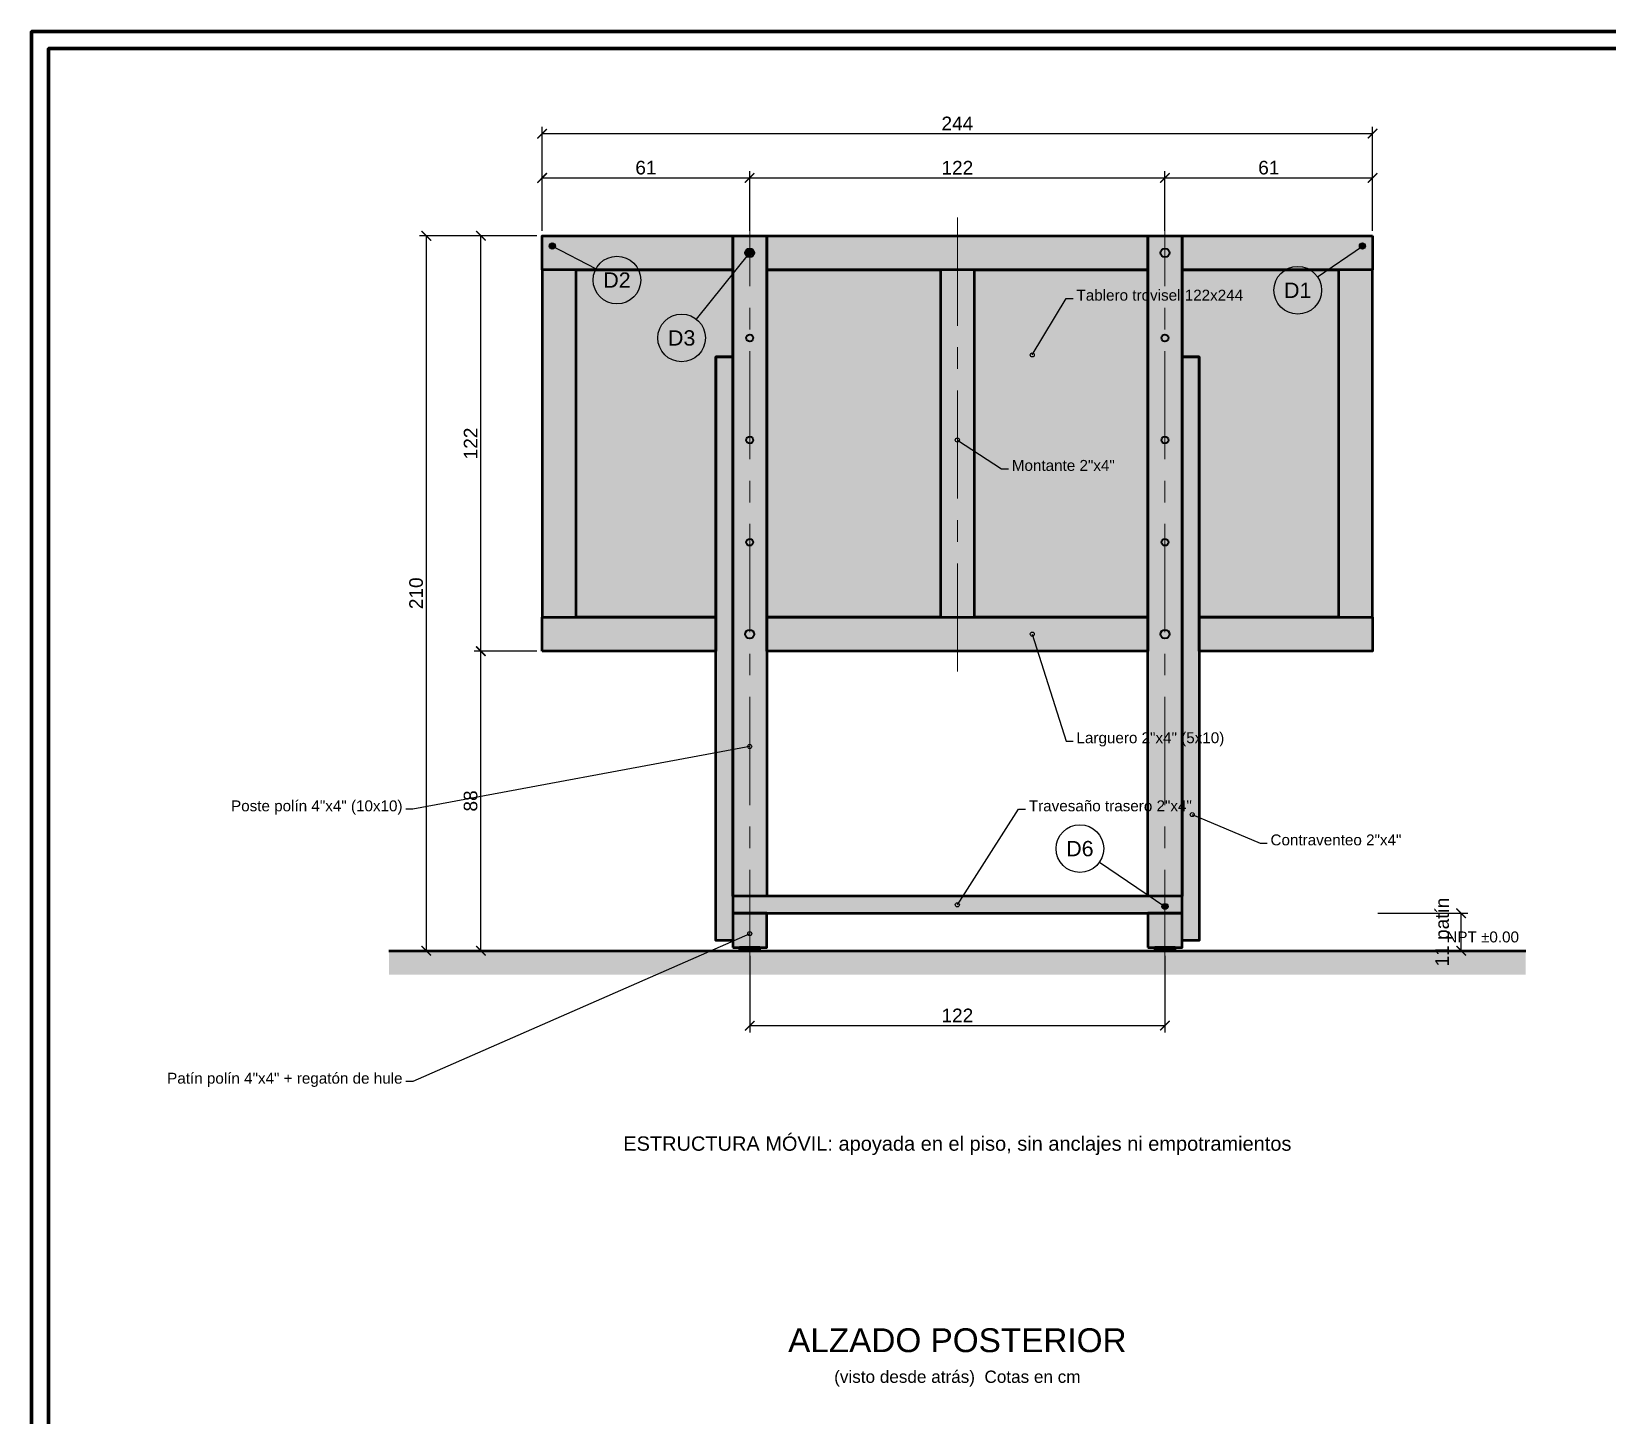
# Model space of a CAD drawing. Header units: centimetres. Extents: x 0 to 1025, y -515 to 400.
# Drawn here: x 0 to 463, y -6.5 to 400 of the extents above; entities that cross this region are included whole.
import ezdxf
from ezdxf.enums import TextEntityAlignment as Align

# ---------------------------------------------------------------- set-up
doc = ezdxf.new("R2010")
doc.units = ezdxf.units.CM
doc.header["$LTSCALE"] = 10
doc.linetypes.add('CENTER', pattern=[5.08, 3.175, -0.635, 0.635, -0.635])
for name, color, linetype, lineweight in [('A-COTAS', 3, 'Continuous', 18), ('A-EJES', 1, 'CENTER', 18), ('A-ESTRUCTURA', 7, 'Continuous', 50), ('A-HERRAJES', 7, 'Continuous', 35), ('A-MARCO', 7, 'Continuous', 70), ('A-RELLENO', 8, 'Continuous', 0), ('A-TERRENO', 7, 'Continuous', 50), ('A-TEXTO', 7, 'Continuous', 25)]:
    doc.layers.add(name, color=color, linetype=linetype, lineweight=lineweight)
doc.styles.add('ARIAL', font='arial.ttf')
doc.dimstyles.new('COTAS_CM', dxfattribs={"dimtxt": 4, "dimasz": 2.8, "dimexe": 2, "dimexo": 1.5, "dimgap": 1, "dimtad": 1, "dimdec": 1, "dimdsep": 46, "dimtxsty": 'ARIAL', "dimblk": 'ARCHTICK', "dimcen": 2.5, "dimclrd": 3, "dimclre": 3, "dimclrt": 7, "dimazin": 3, "dimtfac": 1, "dimtmove": 0, "dimatfit": 3})

# ---------------------------------------------------------------- blocks, each defined once
blk = doc.blocks.new('_ARCHTICK')
at = {"color": 0, "linetype": 'BYBLOCK', "const_width": 0.15}
blk.add_lwpolyline([(-0.5, -0.5), (0.5, 0.5)], dxfattribs=at)

msp = doc.modelspace()

# ---------------------------------------------------------------- hatches: boundary and pattern name
at = {"layer": 'A-RELLENO', "true_color": 0xd6ac78}
h = msp.add_hatch(color=7, dxfattribs=at)
h.dxf.hatch_style = 1
h.paths.add_polyline_path([(150, 330), (150, 340), (206, 340), (206, 330)])
h = msp.add_hatch(color=7, dxfattribs=at)
h.dxf.hatch_style = 1
h.paths.add_polyline_path([(206, 340), (216, 340), (216, 146), (206, 146)])
h = msp.add_hatch(color=7, dxfattribs=at)
h.dxf.hatch_style = 1
h.paths.add_polyline_path([(216, 330), (216, 340), (328, 340), (328, 330)])
h = msp.add_hatch(color=7, dxfattribs=at)
h.dxf.hatch_style = 1
h.paths.add_polyline_path([(328, 340), (338, 340), (338, 146), (328, 146)])
h = msp.add_hatch(color=7, dxfattribs=at)
h.dxf.hatch_style = 1
h.paths.add_polyline_path([(394, 340), (394, 330), (338, 330), (338, 340)])
h = msp.add_hatch(color=7, dxfattribs=at)
h.dxf.hatch_style = 1
h.paths.add_polyline_path([(150, 228), (160, 228), (160, 330), (150, 330)])
at = {"layer": 'A-RELLENO', "true_color": 0xecece4}
h = msp.add_hatch(color=7, dxfattribs=at)
h.dxf.hatch_style = 1
h.paths.add_polyline_path([(201, 228), (160, 228), (160, 330), (206, 330), (206, 304.42), (201, 304.42), (201, 304.42), (201, 304.42), (201, 304.42), (201, 304.42), (201, 304.42), (201, 304.42), (201, 304.42), (201, 304.42), (201, 304.42), (201, 304.42), (201, 304.42), (201, 304.42), (201, 304.42), (201, 304.42), (201, 304.42), (201, 304.42)])
h = msp.add_hatch(color=7, dxfattribs=at)
h.dxf.hatch_style = 1
h.paths.add_polyline_path([(216, 330), (267, 330), (267, 228), (216, 228)])
at = {"layer": 'A-RELLENO', "true_color": 0xd6ac78}
h = msp.add_hatch(color=7, dxfattribs=at)
h.dxf.hatch_style = 1
h.paths.add_polyline_path([(267, 228), (277, 228), (277, 330), (267, 330)])
at = {"layer": 'A-RELLENO', "true_color": 0xecece4}
h = msp.add_hatch(color=7, dxfattribs=at)
h.dxf.hatch_style = 1
h.paths.add_polyline_path([(277, 228), (277, 330), (328, 330), (328, 228)])
h = msp.add_hatch(color=7, dxfattribs=at)
h.dxf.hatch_style = 1
h.paths.add_polyline_path([(343, 228), (343, 304.42), (343, 304.42), (343, 304.42), (343, 304.42), (343, 304.42), (343, 304.42), (343, 304.42), (343, 304.42), (343, 304.42), (343, 304.42), (343, 304.42), (343, 304.42), (343, 304.42), (343, 304.42), (343, 304.42), (343, 304.42), (343, 304.42), (338, 304.42), (338, 330), (384, 330), (384, 228)])
at = {"layer": 'A-RELLENO', "true_color": 0xd6ac78}
h = msp.add_hatch(color=7, dxfattribs=at)
h.dxf.hatch_style = 1
h.paths.add_polyline_path([(384, 228), (394, 228), (394, 330), (384, 330)])
h = msp.add_hatch(color=7, dxfattribs=at)
h.dxf.hatch_style = 1
h.paths.add_polyline_path([(206, 304.42), (206, 133), (201, 133), (201, 304.42)])
h = msp.add_hatch(color=7, dxfattribs=at)
h.dxf.hatch_style = 1
h.paths.add_polyline_path([(343, 304.42), (343, 133), (338, 133), (338, 304.42)])
h = msp.add_hatch(color=7, dxfattribs=at)
h.dxf.hatch_style = 1
h.paths.add_polyline_path([(150, 218), (150, 228), (201, 228), (201, 218)])
h = msp.add_hatch(color=7, dxfattribs=at)
h.dxf.hatch_style = 1
h.paths.add_polyline_path([(216, 218), (216, 228), (328, 228), (328, 218)])
h = msp.add_hatch(color=7, dxfattribs=at)
h.dxf.hatch_style = 1
h.paths.add_polyline_path([(394, 228), (394, 218), (343, 218), (343, 228)])
h = msp.add_hatch(color=7, dxfattribs=at)
h.dxf.hatch_style = 1
h.paths.add_polyline_path([(206, 141), (338, 141), (338, 146), (206, 146)])
h = msp.add_hatch(color=7, dxfattribs=at)
h.dxf.hatch_style = 1
h.paths.add_polyline_path([(206, 131), (216, 131), (216, 141), (206, 141)])
h = msp.add_hatch(color=7, dxfattribs=at)
h.dxf.hatch_style = 1
h.paths.add_polyline_path([(328, 131), (338, 131), (338, 141), (328, 141)])
at = {"layer": 'A-RELLENO'}
h = msp.add_hatch(dxfattribs=at)
h.set_pattern_fill('EARTH', scale=0.35)
h.paths.add_polyline_path([(439, 123), (439, 130), (105, 130), (105, 123)])
at = {"layer": 'A-RELLENO', "true_color": 0x373737}
h = msp.add_hatch(color=7, dxfattribs=at)
h.dxf.hatch_style = 1
h.paths.add_polyline_path([(208, 130), (208.23, 130), (208.23, 131), (208, 131)])
h = msp.add_hatch(color=7, dxfattribs=at)
h.dxf.hatch_style = 1
h.paths.add_polyline_path([(208.23, 130), (208.88, 130), (208.88, 131), (208.23, 131)])
h = msp.add_hatch(color=7, dxfattribs=at)
h.dxf.hatch_style = 1
h.paths.add_polyline_path([(208.88, 130), (209.85, 130), (209.85, 131), (208.88, 131)])
h = msp.add_hatch(color=7, dxfattribs=at)
h.dxf.hatch_style = 1
h.paths.add_polyline_path([(209.85, 130), (211, 130), (211, 131), (209.85, 131)])
h = msp.add_hatch(color=7, dxfattribs=at)
h.dxf.hatch_style = 1
h.paths.add_polyline_path([(211, 130), (212.15, 130), (212.15, 131), (211, 131)])
h = msp.add_hatch(color=7, dxfattribs=at)
h.dxf.hatch_style = 1
h.paths.add_polyline_path([(212.15, 130), (213.12, 130), (213.12, 131), (212.15, 131)])
h = msp.add_hatch(color=7, dxfattribs=at)
h.dxf.hatch_style = 1
h.paths.add_polyline_path([(213.12, 130), (213.77, 130), (213.77, 131), (213.12, 131)])
h = msp.add_hatch(color=7, dxfattribs=at)
h.dxf.hatch_style = 1
h.paths.add_polyline_path([(213.77, 130), (214, 130), (214, 131), (213.77, 131)])
h = msp.add_hatch(color=7, dxfattribs=at)
h.dxf.hatch_style = 1
h.paths.add_polyline_path([(330, 130), (330.23, 130), (330.23, 131), (330, 131)])
h = msp.add_hatch(color=7, dxfattribs=at)
h.dxf.hatch_style = 1
h.paths.add_polyline_path([(330.23, 130), (330.88, 130), (330.88, 131), (330.23, 131)])
h = msp.add_hatch(color=7, dxfattribs=at)
h.dxf.hatch_style = 1
h.paths.add_polyline_path([(330.88, 130), (331.85, 130), (331.85, 131), (330.88, 131)])
h = msp.add_hatch(color=7, dxfattribs=at)
h.dxf.hatch_style = 1
h.paths.add_polyline_path([(331.85, 130), (333, 130), (333, 131), (331.85, 131)])
h = msp.add_hatch(color=7, dxfattribs=at)
h.dxf.hatch_style = 1
h.paths.add_polyline_path([(333, 130), (334.15, 130), (334.15, 131), (333, 131)])
h = msp.add_hatch(color=7, dxfattribs=at)
h.dxf.hatch_style = 1
h.paths.add_polyline_path([(334.15, 130), (335.12, 130), (335.12, 131), (334.15, 131)])
h = msp.add_hatch(color=7, dxfattribs=at)
h.dxf.hatch_style = 1
h.paths.add_polyline_path([(335.12, 130), (335.77, 130), (335.77, 131), (335.12, 131)])
h = msp.add_hatch(color=7, dxfattribs=at)
h.dxf.hatch_style = 1
h.paths.add_polyline_path([(335.77, 130), (336, 130), (336, 131), (335.77, 131)])
at = {"layer": 'A-TEXTO'}
h = msp.add_hatch(color=7, dxfattribs=at)
h.dxf.hatch_style = 1
edge = h.paths.add_edge_path()
edge.add_arc((153, 337), 0.9, 0, 360)
h = msp.add_hatch(color=7, dxfattribs=at)
h.dxf.hatch_style = 1
edge = h.paths.add_edge_path()
edge.add_arc((211, 335), 0.9, 0, 360)
h = msp.add_hatch(color=7, dxfattribs=at)
h.dxf.hatch_style = 1
edge = h.paths.add_edge_path()
edge.add_arc((391, 337), 0.9, 0, 360)
h = msp.add_hatch(color=7, dxfattribs=at)
h.dxf.hatch_style = 1
edge = h.paths.add_edge_path()
edge.add_arc((333, 143), 0.9, 0, 360)

# ---------------------------------------------------------------- linework, layer by layer
at = {"layer": 'A-EJES'}
for p, q in [((211, 122), (211, 352)), ((333, 122), (333, 352)), ((272, 212), (272, 346))]:
    msp.add_line(p, q, dxfattribs=at)
at = {"layer": 'A-ESTRUCTURA'}
for points in [[(150, 330), (150, 340), (206, 340), (206, 330), (150, 330)], [(206, 340), (216, 340), (216, 146), (206, 146), (206, 340)], [(216, 330), (216, 340), (328, 340), (328, 330), (216, 330)], [(328, 340), (338, 340), (338, 146), (328, 146), (328, 340)], [(394, 340), (394, 330), (338, 330), (338, 340), (394, 340)], [(150, 228), (160, 228), (160, 330), (150, 330), (150, 228)], [(201, 228), (160, 228), (160, 330), (206, 330), (206, 304.42), (201, 304.42), (201, 304.42), (201, 304.42), (201, 304.42), (201, 304.42), (201, 304.42), (201, 304.42), (201, 304.42), (201, 304.42), (201, 304.42), (201, 304.42), (201, 304.42), (201, 304.42), (201, 304.42), (201, 304.42), (201, 304.42), (201, 304.42), (201, 228)], [(216, 330), (267, 330), (267, 228), (216, 228), (216, 330)], [(267, 228), (277, 228), (277, 330), (267, 330), (267, 228)], [(277, 228), (277, 330), (328, 330), (328, 228), (277, 228)], [(343, 228), (343, 304.42), (343, 304.42), (343, 304.42), (343, 304.42), (343, 304.42), (343, 304.42), (343, 304.42), (343, 304.42), (343, 304.42), (343, 304.42), (343, 304.42), (343, 304.42), (343, 304.42), (343, 304.42), (343, 304.42), (343, 304.42), (343, 304.42), (338, 304.42), (338, 330), (384, 330), (384, 228), (343, 228)], [(384, 228), (394, 228), (394, 330), (384, 330), (384, 228)], [(206, 304.42), (206, 133), (201, 133), (201, 304.42), (206, 304.42)], [(343, 304.42), (343, 133), (338, 133), (338, 304.42), (343, 304.42)], [(150, 218), (150, 228), (201, 228), (201, 218), (150, 218)], [(216, 218), (216, 228), (328, 228), (328, 218), (216, 218)], [(394, 228), (394, 218), (343, 218), (343, 228), (394, 228)], [(206, 141), (338, 141), (338, 146), (206, 146), (206, 141)], [(206, 131), (216, 131), (216, 141), (206, 141), (206, 131)], [(328, 131), (338, 131), (338, 141), (328, 141), (328, 131)], [(208, 130), (208.23, 130), (208.23, 131), (208, 131), (208, 130)], [(208.23, 130), (208.88, 130), (208.88, 131), (208.23, 131), (208.23, 130)], [(208.88, 130), (209.85, 130), (209.85, 131), (208.88, 131), (208.88, 130)], [(209.85, 130), (211, 130), (211, 131), (209.85, 131), (209.85, 130)], [(211, 130), (212.15, 130), (212.15, 131), (211, 131), (211, 130)], [(212.15, 130), (213.12, 130), (213.12, 131), (212.15, 131), (212.15, 130)], [(213.12, 130), (213.77, 130), (213.77, 131), (213.12, 131), (213.12, 130)], [(213.77, 130), (214, 130), (214, 131), (213.77, 131), (213.77, 130)], [(330, 130), (330.23, 130), (330.23, 131), (330, 131), (330, 130)], [(330.23, 130), (330.88, 130), (330.88, 131), (330.23, 131), (330.23, 130)], [(330.88, 130), (331.85, 130), (331.85, 131), (330.88, 131), (330.88, 130)], [(331.85, 130), (333, 130), (333, 131), (331.85, 131), (331.85, 130)], [(333, 130), (334.15, 130), (334.15, 131), (333, 131), (333, 130)], [(334.15, 130), (335.12, 130), (335.12, 131), (334.15, 131), (334.15, 130)], [(335.12, 130), (335.77, 130), (335.77, 131), (335.12, 131), (335.12, 130)], [(335.77, 130), (336, 130), (336, 131), (335.77, 131), (335.77, 130)]]:
    msp.add_lwpolyline(points, close=True, dxfattribs=at)
at = {"layer": 'A-HERRAJES'}
for centre, radius in [((211, 335), 1.3), ((333, 335), 1.3), ((211, 310), 1), ((333, 310), 1), ((211, 280), 1), ((333, 280), 1), ((211, 250), 1), ((333, 250), 1), ((211, 223), 1.3), ((333, 223), 1.3)]:
    msp.add_circle(centre, radius, dxfattribs=at)
at = {"layer": 'A-MARCO'}
for points in [[(0, -515), (1025, -515), (1025, 400), (0, 400)], [(5, -510), (1020, -510), (1020, 395), (5, 395)]]:
    msp.add_lwpolyline(points, close=True, dxfattribs=at)
at = {"layer": 'A-TERRENO'}
msp.add_line((105, 130), (439, 130), dxfattribs=at)
at = {"layer": 'A-TEXTO'}
for p, q in [((165.81, 330.26), (153, 337)), ((195.37, 315.47), (211, 335)), ((377.78, 327.95), (391, 337)), ((313.79, 156.06), (333, 143))]:
    msp.add_line(p, q, dxfattribs=at)
for points in [[(294, 305), (304, 321.6), (306, 321.6)], [(272, 280), (285, 271.6), (287, 271.6)], [(294, 223), (304, 191.6), (306, 191.6)], [(211, 190), (112, 171.6), (110, 171.6)], [(272, 143.5), (290, 171.6), (292, 171.6)], [(341, 170), (361, 161.6), (363, 161.6)], [(211, 135), (112, 91.6), (110, 91.6)]]:
    msp.add_lwpolyline(points, dxfattribs=at)
for centre, radius in [((153, 337), 0.9), ((172, 327), 7), ((211, 335), 0.9), ((391, 337), 0.9), ((372, 324), 7), ((191, 310), 7), ((294, 305), 0.6), ((272, 280), 0.6), ((294, 223), 0.6), ((211, 190), 0.6), ((308, 160), 7), ((341, 170), 0.6), ((272, 143.5), 0.6), ((333, 143), 0.9), ((211, 135), 0.6)]:
    msp.add_circle(centre, radius, dxfattribs=at)

# ---------------------------------------------------------------- texts
at = {"layer": 'A-TEXTO', "style": 'ARIAL'}
for s, p in [('D2', (172, 327)), ('D1', (372, 324)), ('D3', (191, 310)), ('D6', (308, 160))]:
    msp.add_text(s, height=4.5, dxfattribs=at).set_placement(p, align=Align.MIDDLE_CENTER)
for s, p in [('Tablero trovisel 122x244', (307, 320)), ('Montante 2"x4"', (288, 270)), ('Larguero 2"x4" (5x10)', (307, 190)), ('Travesaño trasero 2"x4"', (293, 170)), ('Contraventeo 2"x4"', (364, 160))]:
    msp.add_text(s, height=3.2, dxfattribs=at).set_placement(p, align=Align.BOTTOM_LEFT)
for s, p in [('Poste polín 4"x4" (10x10)', (109, 170)), ('NPT ±0.00', (437, 131.5)), ('Patín polín 4"x4" + regatón de hule', (109, 90))]:
    msp.add_text(s, height=3.2, dxfattribs=at).set_placement(p, align=Align.BOTTOM_RIGHT)
for s, height, p in [('ESTRUCTURA MÓVIL: apoyada en el piso, sin anclajes ni empotramientos', 4.2, (272, 70)), ('ALZADO POSTERIOR', 7, (272, 10)), ('(visto desde atrás)  Cotas en cm', 3.6, (272, 2))]:
    msp.add_text(s, height=height, dxfattribs=at).set_placement(p, align=Align.BOTTOM_CENTER)

# ---------------------------------------------------------------- dimensions: what is measured, and where the dimension line sits
at = {"layer": 'A-COTAS'}
for base, p1, p2 in [((150, 370), (150, 340), (394, 340)), ((150, 357), (150, 340), (211, 340)), ((211, 357), (211, 340), (333, 340)), ((333, 357), (333, 340), (394, 340)), ((211, 108), (211, 130), (333, 130))]:
    msp.add_linear_dim(base=base, p1=p1, p2=p2, dimstyle='COTAS_CM', dxfattribs=at).render()
for base, p1, p2 in [((116, 130), (150, 130), (150, 340)), ((132, 218), (150, 218), (150, 340)), ((132, 130), (150, 130), (150, 218))]:
    msp.add_linear_dim(base=base, p1=p1, p2=p2, angle=90, dimstyle='COTAS_CM', dxfattribs=at).render()
msp.add_linear_dim(base=(420, 130), p1=(394, 130), p2=(394, 141), angle=90, text='<> patín', dimstyle='COTAS_CM', dxfattribs=at).render()

doc.saveas('drawing.dxf')
